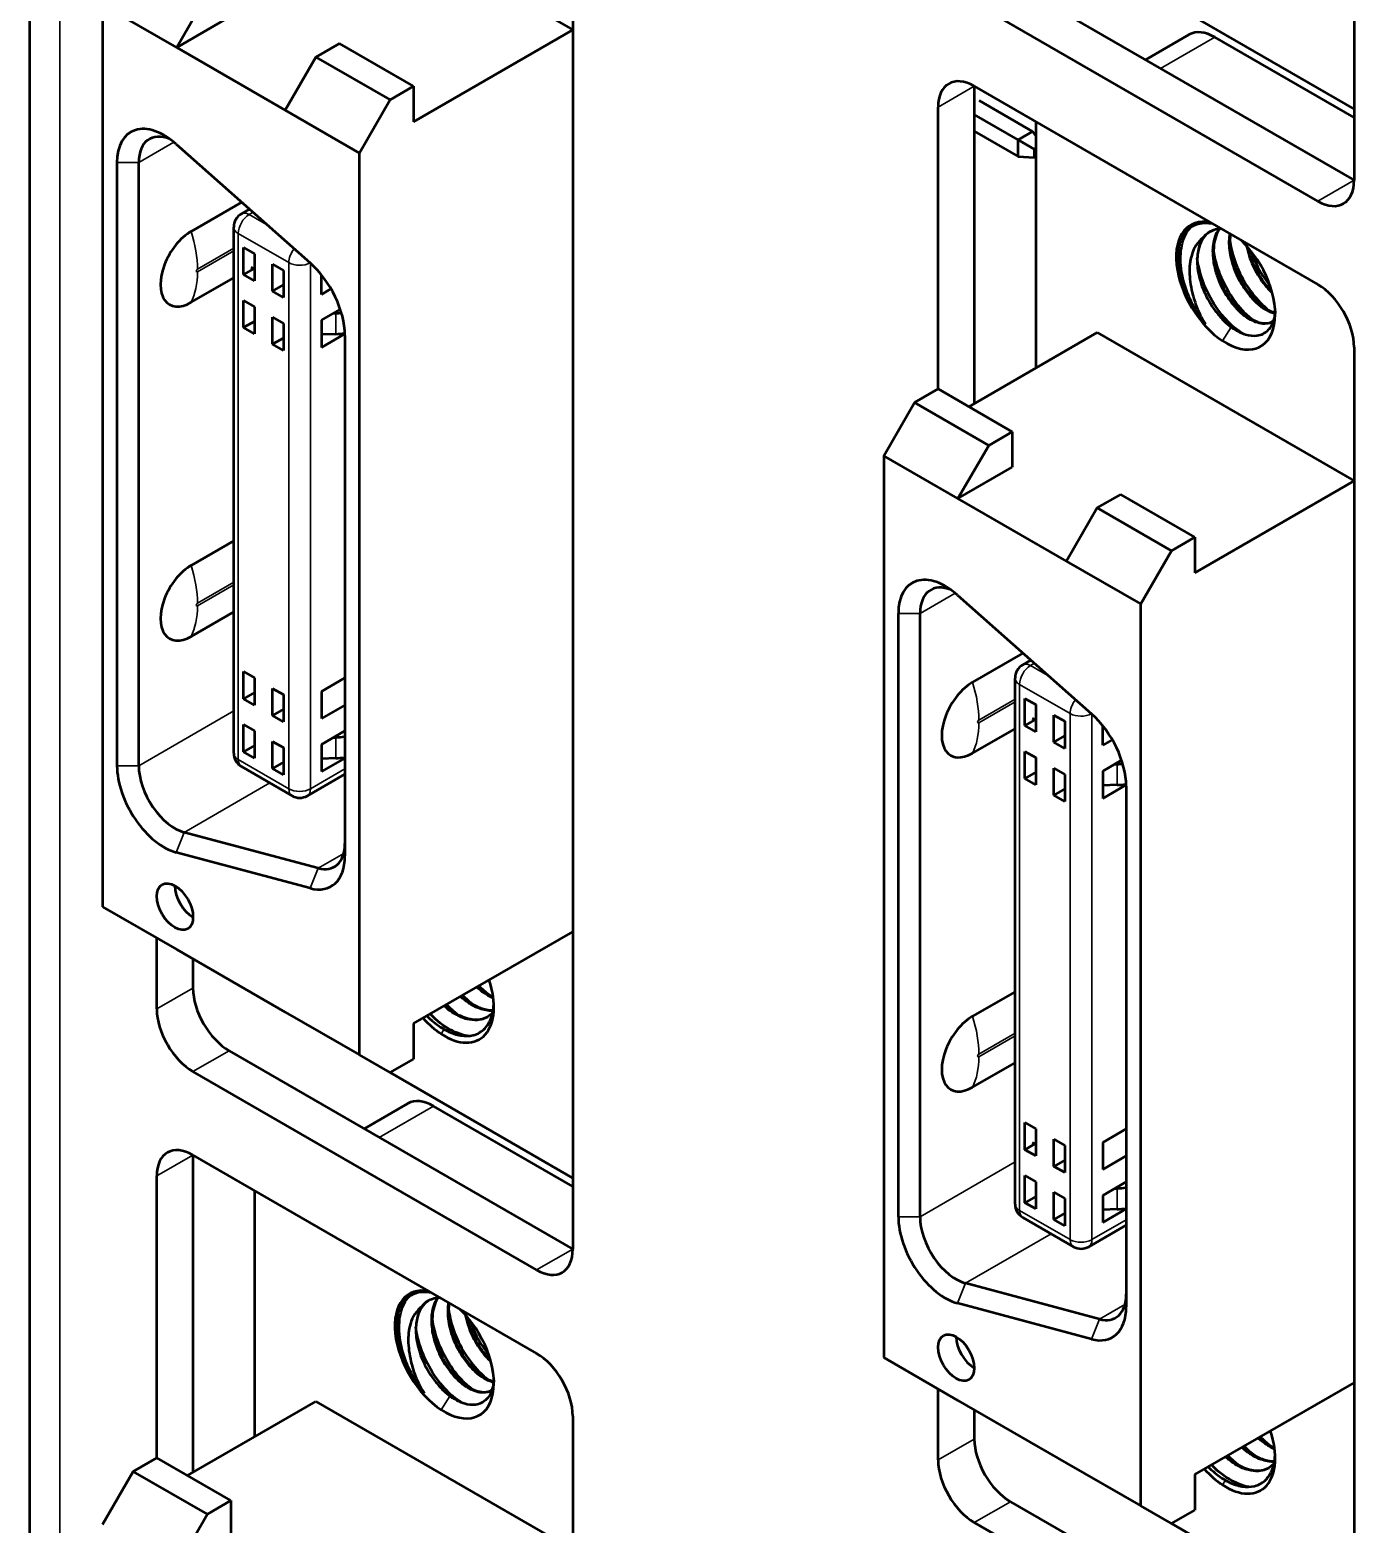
# Model space of a CAD drawing. Header units: millimetres. Extents: x 1391 to 4749, y -272 to 879.
# Drawn here: x 2422.84 to 2448.72, y 618.52 to 647.74 of the extents above; entities that cross this region are included whole.
import ezdxf

# ---------------------------------------------------------------- set-up
doc = ezdxf.new("R2010")
doc.units = ezdxf.units.MM
doc.header["$LTSCALE"] = 3
doc.layers.add('외형선(ISO)', color=7, linetype='Continuous', lineweight=50)
doc.layers.add('좁은 외형선(ISO)', color=7, linetype='Continuous', lineweight=35)

msp = doc.modelspace()

# ---------------------------------------------------------------- linework, layer by layer
at = {"layer": '외형선(ISO)', "color": 0}
for p, q in [((2422.838, 589.758), (2422.838, 738.36)), ((2448.724, 671.253), (2448.724, 644.798)), ((2428.43, 650.636), (2433.451, 647.738)), ((2433.451, 650.35), (2433.451, 623.896)), ((2426.309, 648.432), (2425.708, 647.39)), ((2442.007, 648.676), (2448.724, 644.798)), ((2425.708, 647.39), (2424.258, 648.227)), ((2424.258, 648.227), (2424.258, 630.591)), ((2448.017, 644.39), (2441.3, 648.268)), ((2445.153, 648.248), (2448.724, 646.186)), ((2425.708, 647.39), (2426.769, 648.003)), ((2433.451, 647.738), (2430.339, 645.941)), ((2444.648, 647.151), (2445.502, 647.644)), ((2448.724, 646.023), (2446.002, 647.595)), ((2427.829, 646.166), (2425.708, 647.39)), ((2428.43, 647.207), (2428.89, 647.472)), ((2430.339, 646.635), (2428.89, 647.472)), ((2428.43, 647.207), (2427.829, 646.166)), ((2428.43, 647.207), (2429.88, 646.37)), ((2429.88, 646.37), (2429.279, 645.329)), ((2429.88, 646.37), (2430.339, 646.635)), ((2430.339, 646.635), (2430.339, 645.941)), ((2441.3, 646.635), (2441.3, 640.43)), ((2441.3, 646.635), (2448.017, 642.757)), ((2441.392, 646.358), (2442.438, 645.753)), ((2429.279, 645.329), (2427.829, 646.166)), ((2440.592, 640.716), (2440.592, 646.227)), ((2442.155, 645.59), (2441.3, 646.084)), ((2442.502, 645.941), (2442.502, 641.124)), ((2425.698, 645.502), (2428.315, 643.182)), ((2441.3, 645.757), (2442.155, 645.264)), ((2442.438, 645.753), (2442.155, 645.59)), ((2442.155, 645.264), (2442.155, 645.59)), ((2442.473, 645.406), (2442.155, 645.59)), ((2442.438, 645.753), (2442.502, 645.658)), ((2429.279, 627.693), (2429.279, 645.329)), ((2442.155, 645.264), (2442.473, 645.243)), ((2442.473, 645.406), (2442.502, 645.423)), ((2442.473, 645.406), (2442.473, 645.243)), ((2442.473, 645.243), (2442.502, 645.259)), ((2424.541, 633.347), (2424.541, 645.145)), ((2424.965, 633.347), (2424.965, 645.145)), ((2426.978, 644.368), (2425.991, 643.798)), ((2427.132, 644.231), (2426.972, 644.139)), ((2426.822, 633.592), (2426.822, 643.88)), ((2427.016, 642.953), (2427.016, 643.484)), ((2427.016, 643.484), (2427.228, 643.361)), ((2427.228, 643.361), (2427.228, 642.83)), ((2427.582, 643.157), (2427.794, 643.034)), ((2427.582, 642.626), (2427.582, 643.157)), ((2425.991, 642.41), (2426.822, 642.89)), ((2427.211, 643.065), (2427.016, 642.953)), ((2427.228, 642.83), (2427.016, 642.953)), ((2427.157, 643.096), (2427.228, 643.055)), ((2427.794, 643.034), (2427.794, 642.504)), ((2428.536, 642.565), (2428.536, 642.948)), ((2427.582, 642.626), (2427.794, 642.749)), ((2427.794, 642.504), (2427.582, 642.626)), ((2428.724, 642.674), (2428.536, 642.565)), ((2427.016, 641.916), (2427.016, 642.447)), ((2427.016, 642.447), (2427.228, 642.324)), ((2427.228, 642.324), (2427.228, 641.793)), ((2428.536, 642.059), (2428.906, 642.272)), ((2427.228, 642.038), (2427.016, 641.916)), ((2427.582, 641.589), (2427.582, 642.12)), ((2427.582, 642.12), (2427.794, 641.998)), ((2427.794, 641.998), (2427.794, 641.467)), ((2428.536, 642.059), (2428.536, 641.528)), ((2428.773, 642.195), (2428.818, 642.197)), ((2427.228, 641.793), (2427.016, 641.916)), ((2427.794, 641.712), (2427.582, 641.589)), ((2428.996, 641.793), (2428.536, 641.528)), ((2428.818, 641.789), (2428.536, 641.778)), ((2428.996, 641.764), (2428.996, 631.584)), ((2441.194, 640.369), (2443.704, 641.818)), ((2443.704, 641.818), (2448.724, 638.919)), ((2427.794, 641.467), (2427.582, 641.589)), ((2448.724, 641.532), (2448.724, 615.078)), ((2440.592, 640.716), (2440.133, 640.45)), ((2442.042, 639.879), (2440.592, 640.716)), ((2439.532, 639.409), (2440.133, 640.45)), ((2441.582, 639.613), (2440.133, 640.45)), ((2441.582, 639.613), (2442.042, 639.879)), ((2442.042, 639.879), (2442.042, 639.185)), ((2440.981, 638.572), (2439.532, 639.409)), ((2439.532, 639.409), (2439.532, 621.773)), ((2441.582, 639.613), (2440.981, 638.572)), ((2440.981, 638.572), (2442.042, 639.185)), ((2448.724, 638.919), (2445.613, 637.123)), ((2443.103, 637.348), (2440.981, 638.572)), ((2443.704, 638.389), (2444.163, 638.654)), ((2445.613, 637.817), (2444.163, 638.654)), ((2443.704, 638.389), (2443.103, 637.348)), ((2443.704, 638.389), (2445.153, 637.552)), ((2426.822, 637.746), (2425.991, 637.266)), ((2445.153, 637.552), (2445.613, 637.817)), ((2445.613, 637.817), (2445.613, 637.123)), ((2444.552, 636.511), (2443.103, 637.348)), ((2445.153, 637.552), (2444.552, 636.511)), ((2440.972, 636.684), (2443.588, 634.364)), ((2444.552, 618.874), (2444.552, 636.511)), ((2425.991, 635.878), (2426.822, 636.358)), ((2439.815, 624.529), (2439.815, 636.327)), ((2440.239, 624.529), (2440.239, 636.327)), ((2442.251, 635.55), (2441.264, 634.98)), ((2442.405, 635.413), (2442.246, 635.321)), ((2427.016, 634.657), (2427.016, 635.188)), ((2427.016, 635.188), (2427.228, 635.065)), ((2427.228, 635.065), (2427.228, 634.535)), ((2428.536, 634.8), (2428.996, 635.065)), ((2442.096, 624.774), (2442.096, 635.061)), ((2427.228, 634.78), (2427.016, 634.657)), ((2427.582, 634.331), (2427.582, 634.861)), ((2427.582, 634.861), (2427.794, 634.739)), ((2427.794, 634.739), (2427.794, 634.208)), ((2428.536, 634.8), (2428.536, 634.269)), ((2427.228, 634.535), (2427.016, 634.657)), ((2427.794, 634.453), (2427.582, 634.331)), ((2428.996, 634.535), (2428.536, 634.269)), ((2442.29, 634.135), (2442.29, 634.665)), ((2442.29, 634.665), (2442.502, 634.543)), ((2442.502, 634.543), (2442.502, 634.012)), ((2427.016, 633.62), (2427.016, 634.151)), ((2427.016, 634.151), (2427.228, 634.029)), ((2427.794, 634.208), (2427.582, 634.331)), ((2442.484, 634.247), (2442.29, 634.135)), ((2442.502, 634.012), (2442.29, 634.135)), ((2442.431, 634.278), (2442.502, 634.237)), ((2442.855, 634.339), (2443.067, 634.216)), ((2442.855, 633.808), (2442.855, 634.339)), ((2443.067, 634.216), (2443.067, 633.686)), ((2443.81, 633.747), (2443.81, 634.13)), ((2427.228, 634.029), (2427.228, 633.498)), ((2427.582, 633.294), (2427.582, 633.824)), ((2427.582, 633.824), (2427.794, 633.702)), ((2428.536, 633.763), (2428.996, 634.029)), ((2428.773, 633.9), (2428.818, 633.902)), ((2441.264, 633.592), (2442.096, 634.072)), ((2442.855, 633.808), (2443.067, 633.931)), ((2443.067, 633.686), (2442.855, 633.808)), ((2443.998, 633.855), (2443.81, 633.747)), ((2427.228, 633.743), (2427.016, 633.62)), ((2427.228, 633.498), (2427.016, 633.62)), ((2427.794, 633.702), (2427.794, 633.171)), ((2428.536, 633.763), (2428.536, 633.232)), ((2428.996, 633.498), (2428.536, 633.232)), ((2442.29, 633.098), (2442.29, 633.628)), ((2442.29, 633.628), (2442.502, 633.506)), ((2442.502, 633.506), (2442.502, 632.975)), ((2427.962, 632.76), (2426.972, 633.332)), ((2427.794, 633.416), (2427.582, 633.294)), ((2427.794, 633.171), (2427.582, 633.294)), ((2428.818, 633.493), (2428.536, 633.482)), ((2442.502, 633.22), (2442.29, 633.098)), ((2442.855, 632.771), (2442.855, 633.302)), ((2442.855, 633.302), (2443.067, 633.179)), ((2443.81, 633.241), (2444.18, 633.454)), ((2443.81, 633.241), (2443.81, 632.71)), ((2444.047, 633.377), (2444.092, 633.379)), ((2428.996, 633.184), (2428.262, 632.76)), ((2442.502, 632.975), (2442.29, 633.098)), ((2443.067, 633.179), (2443.067, 632.649)), ((2444.269, 632.975), (2443.81, 632.71)), ((2444.092, 632.971), (2443.81, 632.959)), ((2444.269, 632.946), (2444.269, 622.766)), ((2443.067, 632.894), (2442.855, 632.771)), ((2443.067, 632.649), (2442.855, 632.771)), ((2428.472, 631.343), (2425.856, 632.044)), ((2428.315, 630.952), (2425.698, 631.653)), ((2424.258, 630.591), (2425.708, 629.754)), ((2430.339, 628.305), (2433.451, 630.101)), ((2425.319, 628.591), (2425.319, 629.979)), ((2425.708, 629.754), (2427.829, 628.529)), ((2426.026, 629.57), (2426.026, 628.999)), ((2442.096, 628.928), (2441.264, 628.448)), ((2427.829, 628.529), (2429.279, 627.693)), ((2430.339, 628.305), (2430.339, 627.611)), ((2426.733, 627.774), (2433.451, 623.896)), ((2429.88, 627.346), (2429.279, 627.693)), ((2432.744, 623.488), (2426.026, 627.366)), ((2429.88, 627.346), (2430.339, 627.611)), ((2441.264, 627.06), (2442.096, 627.54)), ((2429.88, 627.346), (2433.451, 625.284)), ((2429.375, 626.249), (2430.228, 626.742)), ((2433.451, 625.121), (2430.728, 626.692)), ((2442.29, 625.839), (2442.29, 626.37)), ((2442.29, 626.37), (2442.502, 626.247)), ((2442.502, 626.247), (2442.502, 625.717)), ((2443.81, 625.982), (2444.269, 626.247)), ((2442.484, 625.951), (2442.29, 625.839)), ((2442.431, 625.982), (2442.502, 625.941)), ((2442.855, 625.512), (2442.855, 626.043)), ((2442.855, 626.043), (2443.067, 625.921)), ((2443.067, 625.921), (2443.067, 625.39)), ((2443.81, 625.982), (2443.81, 625.451)), ((2426.026, 625.733), (2426.026, 619.528)), ((2426.026, 625.733), (2432.744, 621.855)), ((2442.502, 625.717), (2442.29, 625.839)), ((2443.067, 625.635), (2442.855, 625.512)), ((2444.269, 625.717), (2443.81, 625.451)), ((2425.319, 619.813), (2425.319, 625.325)), ((2442.29, 624.802), (2442.29, 625.333)), ((2442.29, 625.333), (2442.502, 625.21)), ((2443.067, 625.39), (2442.855, 625.512)), ((2427.228, 625.039), (2427.228, 620.222)), ((2442.502, 625.21), (2442.502, 624.68)), ((2443.81, 624.945), (2444.269, 625.21)), ((2444.047, 625.082), (2444.092, 625.083)), ((2442.502, 624.925), (2442.29, 624.802)), ((2442.502, 624.68), (2442.29, 624.802)), ((2442.855, 624.476), (2442.855, 625.006)), ((2442.855, 625.006), (2443.067, 624.884)), ((2443.067, 624.884), (2443.067, 624.353)), ((2443.81, 624.945), (2443.81, 624.414)), ((2443.236, 623.942), (2442.246, 624.514)), ((2443.067, 624.598), (2442.855, 624.476)), ((2443.067, 624.353), (2442.855, 624.476)), ((2444.269, 624.68), (2443.81, 624.414)), ((2444.092, 624.675), (2443.81, 624.664)), ((2444.269, 624.366), (2443.536, 623.942)), ((2443.745, 622.525), (2441.129, 623.226)), ((2443.588, 622.134), (2440.972, 622.835)), ((2439.532, 621.773), (2440.981, 620.936)), ((2445.613, 619.487), (2448.724, 621.283)), ((2440.592, 619.772), (2440.592, 621.161)), ((2440.981, 620.936), (2443.103, 619.711)), ((2425.92, 619.466), (2428.43, 620.916)), ((2428.43, 620.916), (2433.451, 618.017)), ((2441.3, 620.752), (2441.3, 620.181)), ((2433.451, 620.63), (2433.451, 594.175)), ((2425.319, 619.813), (2424.859, 619.548)), ((2426.769, 618.976), (2425.319, 619.813)), ((2424.258, 618.507), (2424.859, 619.548)), ((2426.309, 618.711), (2424.859, 619.548)), ((2443.103, 619.711), (2444.552, 618.874)), ((2445.613, 619.487), (2445.613, 618.793)), ((2426.309, 618.711), (2426.769, 618.976)), ((2426.769, 618.976), (2426.769, 618.282)), ((2442.007, 618.956), (2448.724, 615.078)), ((2426.309, 618.711), (2425.708, 617.67)), ((2445.153, 618.527), (2444.552, 618.874)), ((2445.153, 618.527), (2445.613, 618.793)), ((2448.017, 614.669), (2441.3, 618.548)), ((2445.153, 618.527), (2448.724, 616.466))]:
    msp.add_line(p, q, dxfattribs=at)
for centre, start, end in [((2427.122, 643.88), 120, 180), ((2442.396, 635.061), 120, 180), ((2427.122, 633.592), 180, 240), ((2428.112, 633.02), 240, 300), ((2442.396, 624.774), 180, 240), ((2443.386, 624.202), 240, 300)]:
    msp.add_arc(centre, 0.3, start, end, dxfattribs=at)
for centre, major_axis, start_param, end_param in [((2446.002, 646.778), (-0.5, 0.866), 5.497787, 6.283185), ((2441.3, 645.819), (-0.5, 0.866), 5.497787, 7.068583), ((2425.46, 644.614), (-0.65, 1.126), 5.235988, 7.068583), ((2425.673, 644.737), (-0.5, 0.866), 5.638383, 7.068583), ((2448.017, 645.206), (0.5, -0.866), 5.497787, 7.068583), ((2446.214, 642.736), (-0.684, 1.186), 5.816632, 8.576548), ((2425.991, 643.104), (-0.425, -0.736), 3.92699, 7.068583), ((2446.426, 642.859), (-0.534, 0.926), 0.258212, 0.610976), ((2446.214, 642.736), (0.684, -1.186), 5.434955, 8.320535), ((2428.077, 642.294), (0.65, -1.126), 0.785398, 2.094395), ((2448.017, 641.94), (-0.5, 0.866), 3.926991, 5.497787), ((2428.748, 642.773), (1, 0), 4.782099, 4.89238), ((2428.748, 642.365), (-1, 0), 1.640506, 1.820161), ((2425.991, 636.572), (-0.425, -0.736), 3.92699, 7.068583), ((2440.734, 635.796), (-0.65, 1.126), 5.235988, 7.068583), ((2440.946, 635.919), (-0.5, 0.866), 5.638383, 7.068583), ((2441.264, 634.286), (-0.425, -0.736), 3.92699, 7.068583), ((2443.35, 633.476), (0.65, -1.126), 0.785398, 2.094395), ((2428.748, 634.478), (1, 0), 4.782099, 4.962475), ((2428.748, 634.069), (-1, 0), 1.640506, 1.820882), ((2425.46, 632.816), (-0.65, 1.126), 0.785398, 2.617994), ((2425.673, 632.939), (-0.5, 0.866), 0.785398, 2.617994), ((2444.022, 633.955), (1, 0), 4.782099, 4.89238), ((2444.022, 633.547), (-1, 0), 1.640506, 1.820161), ((2428.289, 632.237), (0.5, -0.866), 5.759587, 7.068583), ((2428.077, 632.115), (0.65, -1.126), 5.759587, 7.068583), ((2426.026, 630.795), (0.25, -0.433), 3.926991, 5.497787), ((2430.94, 629.183), (0.684, -1.186), 5.434955, 7.511598), ((2426.733, 628.591), (-0.5, 0.866), 0.785398, 2.356194), ((2426.026, 628.182), (0.5, -0.866), 3.926991, 5.497787), ((2430.94, 629.183), (0.684, -1.186), 5.054773, 5.434955), ((2441.264, 627.754), (-0.425, -0.736), 3.92699, 7.068583), ((2430.728, 625.876), (-0.5, 0.866), 5.497787, 6.283185), ((2426.026, 624.916), (-0.5, 0.866), 5.497787, 7.068583), ((2444.022, 625.659), (1, 0), 4.782099, 4.962475), ((2440.734, 623.998), (-0.65, 1.126), 0.785398, 2.617994), ((2440.946, 624.12), (-0.5, 0.866), 0.785398, 2.617994), ((2444.022, 625.251), (-1, 0), 1.640506, 1.820882), ((2432.744, 624.304), (0.5, -0.866), 5.497787, 7.068583), ((2430.94, 621.834), (-0.684, 1.186), 5.816632, 8.576548), ((2443.562, 623.419), (0.5, -0.866), 5.759587, 7.068583), ((2431.153, 621.957), (-0.534, 0.926), 0.258212, 0.610976), ((2430.94, 621.834), (0.684, -1.186), 5.434955, 8.320535), ((2443.35, 623.297), (0.65, -1.126), 5.759587, 7.068583), ((2441.3, 621.977), (0.25, -0.433), 3.926991, 5.497787), ((2432.744, 621.038), (-0.5, 0.866), 3.926991, 5.497787), ((2442.007, 619.772), (-0.5, 0.866), 0.785398, 2.356194), ((2446.214, 620.364), (0.684, -1.186), 5.434955, 7.511598), ((2441.3, 619.364), (0.5, -0.866), 3.926991, 5.497787), ((2446.214, 620.364), (0.684, -1.186), 5.054773, 5.434955)]:
    msp.add_ellipse(centre, major_axis=major_axis, ratio=0.57735, start_param=start_param, end_param=end_param, dxfattribs=at)
for centre in [(2425.673, 630.591), (2440.946, 621.773)]:
    msp.add_ellipse(centre, major_axis=(-0.25, 0.433), ratio=0.57735, dxfattribs=at)
for points, knots in [([(2445.963, 643.943), (2445.862, 643.963), (2445.765, 643.962), (2445.592, 643.917), (2445.517, 643.873), (2445.391, 643.747), (2445.341, 643.663), (2445.307, 643.563)], [0.0424895, 0.0424895, 0.0424895, 0.0424895, 0.0859375, 0.0859375, 0.1288493, 0.1288493, 0.173431, 0.173431, 0.173431, 0.173431]), ([(2445.82, 641.982), (2445.756, 642.063), (2445.696, 642.149), (2445.585, 642.333), (2445.535, 642.43), (2445.427, 642.681), (2445.378, 642.84), (2445.326, 643.174), (2445.324, 643.332), (2445.366, 643.589), (2445.403, 643.708), (2445.492, 643.831), (2445.509, 643.852), (2445.528, 643.871)], [-1.6821637, -1.6821637, -1.6821637, -1.6821637, -1.6500608, -1.6500608, -1.6174121, -1.6174121, -1.5677708, -1.5677708, -1.5194924, -1.5194924, -1.4793312, -1.4793312, -1.4704639, -1.4704639, -1.4704639, -1.4704639]), ([(2445.914, 643.797), (2445.894, 643.785), (2445.876, 643.772), (2445.816, 643.721), (2445.78, 643.676), (2445.72, 643.57), (2445.697, 643.508), (2445.682, 643.44)], [0.24906325, 0.24906325, 0.24906325, 0.24906325, 0.25991163, 0.25991163, 0.28587702, 0.28587702, 0.31279909, 0.31279909, 0.31279909, 0.31279909]), ([(2445.773, 643.675), (2445.789, 643.697), (2445.807, 643.716), (2445.871, 643.776), (2445.924, 643.808), (2446.026, 643.842), (2446.073, 643.85), (2446.121, 643.852)], [0.00007767, 0.00007767, 0.00007767, 0.00007767, 0.01229046, 0.01229046, 0.04157717, 0.04157717, 0.06288299, 0.06288299, 0.06288299, 0.06288299]), ([(2446.084, 643.849), (2446.06, 643.817), (2446.04, 643.781), (2446, 643.689), (2445.983, 643.631), (2445.965, 643.522), (2445.96, 643.473), (2445.959, 643.423)], [-0.0594889, -0.0594889, -0.0594889, -0.0594889, -0.04157981, -0.04157981, -0.01772607, -0.01772607, -0.00004608, -0.00004608, -0.00004608, -0.00004608]), ([(2446.062, 643.796), (2446.036, 643.746), (2446.015, 643.689), (2445.987, 643.564), (2445.979, 643.497), (2445.978, 643.426)], [0.00003695, 0.00003695, 0.00003695, 0.00003695, 0.02469706, 0.02469706, 0.04934461, 0.04934461, 0.04934461, 0.04934461]), ([(2445.307, 643.563), (2445.282, 643.465), (2445.273, 643.353), (2445.285, 643.09), (2445.312, 642.935), (2445.402, 642.652), (2445.459, 642.524), (2445.616, 642.246), (2445.715, 642.107), (2445.82, 641.982)], [0.0000575, 0.0000575, 0.0000575, 0.0000575, 0.0431425, 0.0431425, 0.0941527, 0.0941527, 0.1362417, 0.1362417, 0.1837266, 0.1837266, 0.1837266, 0.1837266]), ([(2445.773, 643.675), (2445.722, 643.635), (2445.676, 643.583), (2445.601, 643.468), (2445.571, 643.404), (2445.515, 643.221), (2445.502, 643.096), (2445.514, 642.83), (2445.537, 642.688), (2445.597, 642.457), (2445.628, 642.365), (2445.708, 642.171), (2445.76, 642.073), (2445.82, 641.982)], [-0.2052971, -0.2052971, -0.2052971, -0.2052971, -0.1771195, -0.1771195, -0.1499367, -0.1499367, -0.106524, -0.106524, -0.0636076, -0.0636076, -0.0343101, -0.0343101, -0.0006124, -0.0006124, -0.0006124, -0.0006124]), ([(2445.682, 643.44), (2445.661, 643.357), (2445.654, 643.263), (2445.664, 643.053), (2445.684, 642.937), (2445.738, 642.757), (2445.761, 642.693), (2445.847, 642.494), (2445.922, 642.364), (2446.057, 642.179), (2446.11, 642.117), (2446.216, 642.009), (2446.268, 641.964), (2446.321, 641.924)], [0.0000318, 0.0000318, 0.0000318, 0.0000318, 0.034577, 0.034577, 0.0721473, 0.0721473, 0.092808, 0.092808, 0.1374402, 0.1374402, 0.1631401, 0.1631401, 0.1867951, 0.1867951, 0.1867951, 0.1867951]), ([(2446.743, 642.068), (2446.674, 642.121), (2446.607, 642.182), (2446.423, 642.379), (2446.329, 642.517), (2446.166, 642.802), (2446.093, 642.97), (2446.011, 643.243), (2445.99, 643.341), (2445.978, 643.435)], [-0.2251063, -0.2251063, -0.2251063, -0.2251063, -0.203329, -0.203329, -0.1631678, -0.1631678, -0.1148894, -0.1148894, -0.0847462, -0.0847462, -0.0847462, -0.0847462]), ([(2446.278, 643.599), (2446.278, 643.547), (2446.281, 643.493), (2446.294, 643.379), (2446.305, 643.318), (2446.336, 643.19), (2446.357, 643.123), (2446.408, 642.989), (2446.437, 642.923), (2446.511, 642.782), (2446.557, 642.709), (2446.633, 642.604), (2446.66, 642.569), (2446.716, 642.502), (2446.745, 642.471), (2446.833, 642.383), (2446.894, 642.332), (2446.955, 642.292)], [-0.1629169, -0.1629169, -0.1629169, -0.1629169, -0.1447015, -0.1447015, -0.1252842, -0.1252842, -0.1037311, -0.1037311, -0.0821079, -0.0821079, -0.0560095, -0.0560095, -0.0419, -0.0419, -0.0281382, -0.0281382, -0.0000667, -0.0000667, -0.0000667, -0.0000667]), ([(2446.296, 643.621), (2446.309, 643.519), (2446.336, 643.382), (2446.449, 643.059), (2446.526, 642.9), (2446.712, 642.602), (2446.818, 642.472), (2446.964, 642.332), (2447.006, 642.294), (2447.055, 642.255)], [1.2197354, 1.2197354, 1.2197354, 1.2197354, 1.2499062, 1.2499062, 1.2799513, 1.2799513, 1.3113777, 1.3113777, 1.3205893, 1.3205893, 1.3205893, 1.3205893]), ([(2446.296, 643.603), (2446.296, 643.546), (2446.3, 643.487), (2446.316, 643.367), (2446.328, 643.306), (2446.378, 643.116), (2446.428, 642.987), (2446.555, 642.746), (2446.629, 642.635), (2446.753, 642.491), (2446.796, 642.447), (2446.884, 642.368), (2446.929, 642.332), (2446.974, 642.303)], [0.0000034, 0.0000034, 0.0000034, 0.0000034, 0.0197912, 0.0197912, 0.0392879, 0.0392879, 0.0806973, 0.0806973, 0.1211805, 0.1211805, 0.1415867, 0.1415867, 0.1621826, 0.1621826, 0.1621826, 0.1621826]), ([(2446.622, 643.514), (2446.629, 643.483), (2446.636, 643.451), (2446.678, 643.289), (2446.728, 643.16), (2446.855, 642.919), (2446.93, 642.809), (2447.048, 642.671), (2447.085, 642.632), (2447.123, 642.596)], [-0.1331404, -0.1331404, -0.1331404, -0.1331404, -0.1228921, -0.1228921, -0.0814886, -0.0814886, -0.0410066, -0.0410066, -0.0232166, -0.0232166, -0.0232166, -0.0232166]), ([(2447.112, 642.634), (2447.1, 642.646), (2447.088, 642.659), (2447.02, 642.731), (2446.967, 642.797), (2446.88, 642.925), (2446.845, 642.984), (2446.748, 643.168), (2446.696, 643.298), (2446.657, 643.448), (2446.653, 643.466), (2446.649, 643.484)], [-0.1358346, -0.1358346, -0.1358346, -0.1358346, -0.1301451, -0.1301451, -0.1032456, -0.1032456, -0.0826237, -0.0826237, -0.0406587, -0.0406587, -0.034808, -0.034808, -0.034808, -0.034808]), ([(2446.569, 641.787), (2446.536, 641.806), (2446.503, 641.827), (2446.346, 641.937), (2446.237, 642.045), (2446.029, 642.302), (2445.931, 642.458), (2445.782, 642.769), (2445.727, 642.923), (2445.677, 643.141), (2445.665, 643.206), (2445.658, 643.271)], [-1.012587, -1.012587, -1.012587, -1.012587, -0.999231, -0.999231, -0.9482431, -0.9482431, -0.8918482, -0.8918482, -0.8413301, -0.8413301, -0.8192223, -0.8192223, -0.8192223, -0.8192223]), ([(2445.959, 643.423), (2445.958, 643.359), (2445.963, 643.293), (2445.98, 643.177), (2445.989, 643.128), (2446.019, 643.003), (2446.043, 642.927), (2446.097, 642.789), (2446.125, 642.728), (2446.199, 642.588), (2446.247, 642.511), (2446.338, 642.388), (2446.379, 642.34), (2446.46, 642.253), (2446.5, 642.215), (2446.573, 642.154), (2446.605, 642.13), (2446.637, 642.108)], [-0.1637368, -0.1637368, -0.1637368, -0.1637368, -0.1415377, -0.1415377, -0.1256857, -0.1256857, -0.1014852, -0.1014852, -0.081264, -0.081264, -0.0539013, -0.0539013, -0.0337589, -0.0337589, -0.0148685, -0.0148685, -0.0001066, -0.0001066, -0.0001066, -0.0001066]), ([(2445.978, 643.426), (2445.976, 643.304), (2445.995, 643.173), (2446.065, 642.92), (2446.113, 642.8), (2446.216, 642.6), (2446.267, 642.518), (2446.373, 642.378), (2446.425, 642.317), (2446.537, 642.207), (2446.597, 642.159), (2446.656, 642.119)], [0.0000088, 0.0000088, 0.0000088, 0.0000088, 0.0424423, 0.0424423, 0.0810001, 0.0810001, 0.1102252, 0.1102252, 0.1358164, 0.1358164, 0.1630625, 0.1630625, 0.1630625, 0.1630625]), ([(2446.707, 643.413), (2446.717, 643.386), (2446.727, 643.359), (2446.8, 643.171), (2446.882, 643.015), (2447.011, 642.823), (2447.046, 642.775), (2447.082, 642.731)], [0.47894221, 0.47894221, 0.47894221, 0.47894221, 0.48540822, 0.48540822, 0.52180985, 0.52180985, 0.535245, 0.535245, 0.535245, 0.535245]), ([(2447.176, 642.19), (2447.152, 642.196), (2447.127, 642.204), (2447.053, 642.233), (2447.004, 642.259), (2446.955, 642.292)], [0.14005191, 0.14005191, 0.14005191, 0.14005191, 0.1517998, 0.1517998, 0.17413205, 0.17413205, 0.17413205, 0.17413205]), ([(2447.18, 642.243), (2447.178, 642.2), (2447.173, 642.16), (2447.143, 642.014), (2447.101, 641.926), (2446.982, 641.802), (2446.908, 641.764), (2446.754, 641.743), (2446.679, 641.752), (2446.525, 641.8), (2446.448, 641.838), (2446.37, 641.89)], [-0.1784126, -0.1784126, -0.1784126, -0.1784126, -0.1617106, -0.1617106, -0.1148049, -0.1148049, -0.0703622, -0.0703622, -0.0342019, -0.0342019, -0.00006, -0.00006, -0.00006, -0.00006]), ([(2447.143, 642.039), (2447.112, 642.019), (2447.077, 642.005), (2446.998, 641.99), (2446.953, 641.989), (2446.859, 642.003), (2446.811, 642.018), (2446.721, 642.057), (2446.679, 642.08), (2446.637, 642.108)], [0.08750999, 0.08750999, 0.08750999, 0.08750999, 0.10880972, 0.10880972, 0.13227574, 0.13227574, 0.15496914, 0.15496914, 0.17404743, 0.17404743, 0.17404743, 0.17404743]), ([(2446.656, 642.119), (2446.717, 642.079), (2446.777, 642.049), (2446.882, 642.013), (2446.928, 642.004), (2447.035, 642), (2447.092, 642.012), (2447.142, 642.038)], [0.00003114, 0.00003114, 0.00003114, 0.00003114, 0.02758778, 0.02758778, 0.04991293, 0.04991293, 0.08223375, 0.08223375, 0.08223375, 0.08223375]), ([(2446.321, 641.924), (2446.33, 641.918), (2446.338, 641.912), (2446.354, 641.901), (2446.362, 641.895), (2446.37, 641.89)], [0.000040169, 0.000040169, 0.000040169, 0.000040169, 0.0036464, 0.0036464, 0.007257218, 0.007257218, 0.007257218, 0.007257218]), ([(2431.473, 628.674), (2431.453, 628.685), (2431.433, 628.697), (2431.359, 628.746), (2431.305, 628.787), (2431.253, 628.832)], [-0.3301477, -0.3301477, -0.3301477, -0.3301477, -0.32215952, -0.32215952, -0.30033132, -0.30033132, -0.30033132, -0.30033132]), ([(2431.842, 628.83), (2431.833, 628.834), (2431.825, 628.839), (2431.808, 628.848), (2431.8, 628.853), (2431.791, 628.857)], [-0.006741467, -0.006741467, -0.006741467, -0.006741467, -0.003375348, -0.003375348, -0.000009545, -0.000009545, -0.000009545, -0.000009545]), ([(2431.809, 628.868), (2431.818, 628.863), (2431.826, 628.858), (2431.843, 628.849), (2431.851, 628.845), (2431.86, 628.841)], [-0.006750653, -0.006750653, -0.006750653, -0.006750653, -0.003385586, -0.003385586, -0.000018728, -0.000018728, -0.000018728, -0.000018728]), ([(2431.155, 628.49), (2431.111, 628.515), (2431.067, 628.544), (2430.994, 628.599), (2430.964, 628.623), (2430.935, 628.649)], [-0.10530008, -0.10530008, -0.10530008, -0.10530008, -0.08767012, -0.08767012, -0.07547331, -0.07547331, -0.07547331, -0.07547331]), ([(2430.953, 628.659), (2430.973, 628.642), (2430.994, 628.625), (2431.066, 628.568), (2431.12, 628.531), (2431.173, 628.501)], [-0.02990394, -0.02990394, -0.02990394, -0.02990394, -0.02151528, -0.02151528, -0.00008412, -0.00008412, -0.00008412, -0.00008412]), ([(2431.188, 628.492), (2431.131, 628.537), (2431.077, 628.584), (2431.013, 628.646), (2430.998, 628.661), (2430.983, 628.676)], [-1.06727237, -1.06727237, -1.06727237, -1.06727237, -1.04781033, -1.04781033, -1.04179535, -1.04179535, -1.04179535, -1.04179535]), ([(2430.996, 628.161), (2431.086, 628.115), (2431.175, 628.086), (2431.346, 628.058), (2431.427, 628.061), (2431.592, 628.101), (2431.672, 628.147), (2431.77, 628.253), (2431.799, 628.295), (2431.872, 628.44), (2431.9, 628.556), (2431.907, 628.686)], [-0.345831, -0.345831, -0.345831, -0.345831, -0.3136657, -0.3136657, -0.2815075, -0.2815075, -0.2421196, -0.2421196, -0.2212706, -0.2212706, -0.1798194, -0.1798194, -0.1798194, -0.1798194]), ([(2431.524, 628.646), (2431.515, 628.651), (2431.507, 628.655), (2431.49, 628.664), (2431.481, 628.669), (2431.473, 628.674)], [-0.006734796, -0.006734796, -0.006734796, -0.006734796, -0.003368622, -0.003368622, -0.000002809, -0.000002809, -0.000002809, -0.000002809]), ([(2431.491, 628.684), (2431.499, 628.679), (2431.508, 628.675), (2431.525, 628.666), (2431.533, 628.661), (2431.542, 628.657)], [-0.006748261, -0.006748261, -0.006748261, -0.006748261, -0.003382441, -0.003382441, -0.000016337, -0.000016337, -0.000016337, -0.000016337]), ([(2431.893, 628.557), (2431.859, 628.555), (2431.825, 628.556), (2431.704, 628.571), (2431.614, 628.6), (2431.524, 628.646)], [-0.05100081, -0.05100081, -0.05100081, -0.05100081, -0.03617239, -0.03617239, -0.00001806, -0.00001806, -0.00001806, -0.00001806]), ([(2431.542, 628.657), (2431.615, 628.62), (2431.688, 628.594), (2431.805, 628.57), (2431.851, 628.566), (2431.894, 628.567)], [-0.33107723, -0.33107723, -0.33107723, -0.33107723, -0.301906, -0.301906, -0.28263185, -0.28263185, -0.28263185, -0.28263185]), ([(2430.599, 628.455), (2430.619, 628.435), (2430.639, 628.416), (2430.749, 628.316), (2430.842, 628.247), (2430.936, 628.193)], [-0.04749901, -0.04749901, -0.04749901, -0.04749901, -0.0387714, -0.0387714, -0.00003512, -0.00003512, -0.00003512, -0.00003512]), ([(2431.392, 628.064), (2431.327, 628.075), (2431.26, 628.095), (2431.084, 628.166), (2430.951, 628.237), (2430.758, 628.4), (2430.71, 628.445), (2430.664, 628.492)], [-0.3474715, -0.3474715, -0.3474715, -0.3474715, -0.32042269, -0.32042269, -0.27744137, -0.27744137, -0.26301541, -0.26301541, -0.26301541, -0.26301541]), ([(2431.885, 628.518), (2431.868, 628.499), (2431.85, 628.483), (2431.795, 628.439), (2431.756, 628.418), (2431.672, 628.386), (2431.627, 628.377), (2431.518, 628.37), (2431.452, 628.376), (2431.309, 628.413), (2431.232, 628.445), (2431.155, 628.49)], [-0.112492, -0.112492, -0.112492, -0.112492, -0.1008859, -0.1008859, -0.0794519, -0.0794519, -0.0585231, -0.0585231, -0.0309623, -0.0309623, -0.0000463, -0.0000463, -0.0000463, -0.0000463]), ([(2431.173, 628.501), (2431.277, 628.441), (2431.381, 628.403), (2431.542, 628.38), (2431.602, 628.381), (2431.705, 628.401), (2431.749, 628.416), (2431.789, 628.438)], [-0.33783696, -0.33783696, -0.33783696, -0.33783696, -0.29646979, -0.29646979, -0.27019607, -0.27019607, -0.2485115, -0.2485115, -0.2485115, -0.2485115]), ([(2430.936, 628.193), (2430.946, 628.187), (2430.956, 628.181), (2430.976, 628.171), (2430.986, 628.166), (2430.996, 628.161)], [-0.008142407, -0.008142407, -0.008142407, -0.008142407, -0.004078679, -0.004078679, -0.000015167, -0.000015167, -0.000015167, -0.000015167]), ([(2430.69, 623.04), (2430.588, 623.061), (2430.491, 623.06), (2430.319, 623.014), (2430.244, 622.971), (2430.117, 622.845), (2430.067, 622.761), (2430.033, 622.661)], [0.0424895, 0.0424895, 0.0424895, 0.0424895, 0.0859375, 0.0859375, 0.1288493, 0.1288493, 0.173431, 0.173431, 0.173431, 0.173431]), ([(2430.546, 621.08), (2430.483, 621.16), (2430.423, 621.247), (2430.312, 621.43), (2430.261, 621.528), (2430.154, 621.779), (2430.105, 621.938), (2430.052, 622.271), (2430.05, 622.43), (2430.092, 622.687), (2430.13, 622.806), (2430.219, 622.929), (2430.236, 622.95), (2430.254, 622.969)], [-1.6821637, -1.6821637, -1.6821637, -1.6821637, -1.6500608, -1.6500608, -1.6174121, -1.6174121, -1.5677708, -1.5677708, -1.5194924, -1.5194924, -1.4793312, -1.4793312, -1.4704639, -1.4704639, -1.4704639, -1.4704639]), ([(2430.499, 622.773), (2430.448, 622.732), (2430.402, 622.681), (2430.327, 622.566), (2430.297, 622.502), (2430.241, 622.319), (2430.229, 622.194), (2430.241, 621.928), (2430.264, 621.786), (2430.323, 621.555), (2430.354, 621.462), (2430.435, 621.269), (2430.486, 621.17), (2430.546, 621.08)], [-0.2052971, -0.2052971, -0.2052971, -0.2052971, -0.1771195, -0.1771195, -0.1499367, -0.1499367, -0.106524, -0.106524, -0.0636076, -0.0636076, -0.0343101, -0.0343101, -0.0006124, -0.0006124, -0.0006124, -0.0006124]), ([(2430.64, 622.895), (2430.621, 622.883), (2430.602, 622.87), (2430.543, 622.819), (2430.506, 622.774), (2430.446, 622.668), (2430.423, 622.606), (2430.408, 622.538)], [0.24906325, 0.24906325, 0.24906325, 0.24906325, 0.25991163, 0.25991163, 0.28587702, 0.28587702, 0.31279909, 0.31279909, 0.31279909, 0.31279909]), ([(2430.499, 622.773), (2430.516, 622.794), (2430.533, 622.814), (2430.598, 622.874), (2430.651, 622.905), (2430.753, 622.939), (2430.799, 622.948), (2430.848, 622.949)], [0.00007767, 0.00007767, 0.00007767, 0.00007767, 0.01229046, 0.01229046, 0.04157717, 0.04157717, 0.06288299, 0.06288299, 0.06288299, 0.06288299]), ([(2430.81, 622.947), (2430.787, 622.914), (2430.766, 622.878), (2430.726, 622.787), (2430.709, 622.729), (2430.691, 622.62), (2430.687, 622.571), (2430.686, 622.52)], [-0.0594889, -0.0594889, -0.0594889, -0.0594889, -0.04157981, -0.04157981, -0.01772607, -0.01772607, -0.00004608, -0.00004608, -0.00004608, -0.00004608]), ([(2430.788, 622.894), (2430.762, 622.843), (2430.742, 622.787), (2430.713, 622.662), (2430.706, 622.595), (2430.705, 622.524)], [0.00003695, 0.00003695, 0.00003695, 0.00003695, 0.02469706, 0.02469706, 0.04934461, 0.04934461, 0.04934461, 0.04934461]), ([(2431.005, 622.697), (2431.004, 622.645), (2431.007, 622.591), (2431.021, 622.476), (2431.032, 622.416), (2431.062, 622.288), (2431.083, 622.22), (2431.134, 622.087), (2431.164, 622.021), (2431.238, 621.88), (2431.283, 621.807), (2431.359, 621.702), (2431.387, 621.666), (2431.443, 621.6), (2431.471, 621.569), (2431.559, 621.481), (2431.62, 621.43), (2431.682, 621.389)], [-0.1629169, -0.1629169, -0.1629169, -0.1629169, -0.1447015, -0.1447015, -0.1252842, -0.1252842, -0.1037311, -0.1037311, -0.0821079, -0.0821079, -0.0560095, -0.0560095, -0.0419, -0.0419, -0.0281382, -0.0281382, -0.0000667, -0.0000667, -0.0000667, -0.0000667]), ([(2431.023, 622.701), (2431.022, 622.644), (2431.026, 622.584), (2431.043, 622.464), (2431.055, 622.404), (2431.104, 622.213), (2431.155, 622.084), (2431.282, 621.843), (2431.356, 621.733), (2431.479, 621.589), (2431.522, 621.545), (2431.61, 621.465), (2431.656, 621.43), (2431.701, 621.4)], [0.0000034, 0.0000034, 0.0000034, 0.0000034, 0.0197912, 0.0197912, 0.0392879, 0.0392879, 0.0806973, 0.0806973, 0.1211805, 0.1211805, 0.1415867, 0.1415867, 0.1621826, 0.1621826, 0.1621826, 0.1621826]), ([(2431.023, 622.718), (2431.036, 622.616), (2431.062, 622.48), (2431.175, 622.156), (2431.252, 621.997), (2431.439, 621.7), (2431.544, 621.57), (2431.69, 621.43), (2431.732, 621.391), (2431.781, 621.352)], [1.2197354, 1.2197354, 1.2197354, 1.2197354, 1.2499062, 1.2499062, 1.2799513, 1.2799513, 1.3113777, 1.3113777, 1.3205893, 1.3205893, 1.3205893, 1.3205893]), ([(2430.033, 622.661), (2430.008, 622.563), (2430, 622.451), (2430.012, 622.188), (2430.039, 622.033), (2430.129, 621.749), (2430.185, 621.622), (2430.342, 621.344), (2430.441, 621.204), (2430.546, 621.08)], [0.0000575, 0.0000575, 0.0000575, 0.0000575, 0.0431425, 0.0431425, 0.0941527, 0.0941527, 0.1362417, 0.1362417, 0.1837266, 0.1837266, 0.1837266, 0.1837266]), ([(2430.408, 622.538), (2430.388, 622.454), (2430.38, 622.36), (2430.39, 622.151), (2430.411, 622.035), (2430.464, 621.855), (2430.488, 621.791), (2430.573, 621.592), (2430.648, 621.461), (2430.783, 621.277), (2430.836, 621.215), (2430.942, 621.107), (2430.995, 621.061), (2431.048, 621.022)], [0.0000318, 0.0000318, 0.0000318, 0.0000318, 0.034577, 0.034577, 0.0721473, 0.0721473, 0.092808, 0.092808, 0.1374402, 0.1374402, 0.1631401, 0.1631401, 0.1867951, 0.1867951, 0.1867951, 0.1867951]), ([(2430.686, 622.52), (2430.685, 622.457), (2430.689, 622.391), (2430.706, 622.274), (2430.716, 622.225), (2430.746, 622.1), (2430.77, 622.024), (2430.823, 621.887), (2430.851, 621.825), (2430.925, 621.685), (2430.973, 621.609), (2431.064, 621.486), (2431.105, 621.438), (2431.186, 621.351), (2431.227, 621.312), (2431.299, 621.251), (2431.332, 621.227), (2431.364, 621.206)], [-0.1637368, -0.1637368, -0.1637368, -0.1637368, -0.1415377, -0.1415377, -0.1256857, -0.1256857, -0.1014852, -0.1014852, -0.081264, -0.081264, -0.0539013, -0.0539013, -0.0337589, -0.0337589, -0.0148685, -0.0148685, -0.0001066, -0.0001066, -0.0001066, -0.0001066]), ([(2430.705, 622.524), (2430.703, 622.402), (2430.722, 622.271), (2430.792, 622.018), (2430.839, 621.898), (2430.943, 621.698), (2430.994, 621.616), (2431.099, 621.475), (2431.152, 621.415), (2431.264, 621.305), (2431.323, 621.256), (2431.383, 621.217)], [0.0000088, 0.0000088, 0.0000088, 0.0000088, 0.0424423, 0.0424423, 0.0810001, 0.0810001, 0.1102252, 0.1102252, 0.1358164, 0.1358164, 0.1630625, 0.1630625, 0.1630625, 0.1630625]), ([(2431.469, 621.166), (2431.401, 621.219), (2431.333, 621.28), (2431.149, 621.477), (2431.055, 621.615), (2430.892, 621.9), (2430.819, 622.068), (2430.738, 622.341), (2430.717, 622.439), (2430.705, 622.532)], [-0.2251063, -0.2251063, -0.2251063, -0.2251063, -0.203329, -0.203329, -0.1631678, -0.1631678, -0.1148894, -0.1148894, -0.0847462, -0.0847462, -0.0847462, -0.0847462]), ([(2431.349, 622.612), (2431.355, 622.58), (2431.362, 622.548), (2431.405, 622.387), (2431.455, 622.258), (2431.582, 622.017), (2431.656, 621.906), (2431.774, 621.769), (2431.811, 621.73), (2431.849, 621.694)], [-0.1331404, -0.1331404, -0.1331404, -0.1331404, -0.1228921, -0.1228921, -0.0814886, -0.0814886, -0.0410066, -0.0410066, -0.0232166, -0.0232166, -0.0232166, -0.0232166]), ([(2431.839, 621.732), (2431.827, 621.744), (2431.815, 621.756), (2431.747, 621.829), (2431.694, 621.895), (2431.607, 622.023), (2431.571, 622.081), (2431.474, 622.265), (2431.423, 622.396), (2431.384, 622.545), (2431.379, 622.564), (2431.375, 622.582)], [-0.1358346, -0.1358346, -0.1358346, -0.1358346, -0.1301451, -0.1301451, -0.1032456, -0.1032456, -0.0826237, -0.0826237, -0.0406587, -0.0406587, -0.034808, -0.034808, -0.034808, -0.034808]), ([(2431.434, 622.511), (2431.443, 622.484), (2431.453, 622.456), (2431.527, 622.268), (2431.608, 622.113), (2431.738, 621.92), (2431.773, 621.873), (2431.808, 621.829)], [0.47894221, 0.47894221, 0.47894221, 0.47894221, 0.48540822, 0.48540822, 0.52180985, 0.52180985, 0.535245, 0.535245, 0.535245, 0.535245]), ([(2431.295, 620.885), (2431.263, 620.903), (2431.23, 620.924), (2431.073, 621.035), (2430.963, 621.142), (2430.756, 621.4), (2430.658, 621.556), (2430.509, 621.867), (2430.453, 622.021), (2430.403, 622.238), (2430.392, 622.304), (2430.385, 622.368)], [-1.012587, -1.012587, -1.012587, -1.012587, -0.999231, -0.999231, -0.9482431, -0.9482431, -0.8918482, -0.8918482, -0.8413301, -0.8413301, -0.8192223, -0.8192223, -0.8192223, -0.8192223]), ([(2431.907, 621.34), (2431.905, 621.298), (2431.899, 621.257), (2431.87, 621.112), (2431.827, 621.024), (2431.708, 620.9), (2431.634, 620.862), (2431.481, 620.841), (2431.405, 620.849), (2431.252, 620.897), (2431.174, 620.936), (2431.097, 620.987)], [-0.1784126, -0.1784126, -0.1784126, -0.1784126, -0.1617106, -0.1617106, -0.1148049, -0.1148049, -0.0703622, -0.0703622, -0.0342019, -0.0342019, -0.00006, -0.00006, -0.00006, -0.00006]), ([(2431.902, 621.288), (2431.878, 621.294), (2431.853, 621.302), (2431.78, 621.331), (2431.731, 621.357), (2431.682, 621.389)], [0.14005191, 0.14005191, 0.14005191, 0.14005191, 0.1517998, 0.1517998, 0.17413205, 0.17413205, 0.17413205, 0.17413205]), ([(2431.048, 621.022), (2431.056, 621.016), (2431.064, 621.01), (2431.081, 620.998), (2431.089, 620.993), (2431.097, 620.987)], [0.000040169, 0.000040169, 0.000040169, 0.000040169, 0.0036464, 0.0036464, 0.007257218, 0.007257218, 0.007257218, 0.007257218]), ([(2431.869, 621.136), (2431.838, 621.117), (2431.804, 621.103), (2431.724, 621.087), (2431.679, 621.087), (2431.585, 621.101), (2431.537, 621.115), (2431.447, 621.155), (2431.405, 621.178), (2431.364, 621.206)], [0.08750999, 0.08750999, 0.08750999, 0.08750999, 0.10880972, 0.10880972, 0.13227574, 0.13227574, 0.15496914, 0.15496914, 0.17404743, 0.17404743, 0.17404743, 0.17404743]), ([(2431.383, 621.217), (2431.443, 621.177), (2431.503, 621.146), (2431.609, 621.111), (2431.655, 621.102), (2431.761, 621.097), (2431.819, 621.109), (2431.868, 621.136)], [0.00003114, 0.00003114, 0.00003114, 0.00003114, 0.02758778, 0.02758778, 0.04991293, 0.04991293, 0.08223375, 0.08223375, 0.08223375, 0.08223375]), ([(2446.428, 619.672), (2446.384, 619.697), (2446.34, 619.726), (2446.267, 619.781), (2446.238, 619.805), (2446.209, 619.831)], [-0.10530008, -0.10530008, -0.10530008, -0.10530008, -0.08767012, -0.08767012, -0.07547331, -0.07547331, -0.07547331, -0.07547331]), ([(2446.227, 619.841), (2446.247, 619.824), (2446.267, 619.807), (2446.34, 619.749), (2446.393, 619.713), (2446.447, 619.683)], [-0.02990394, -0.02990394, -0.02990394, -0.02990394, -0.02151528, -0.02151528, -0.00008412, -0.00008412, -0.00008412, -0.00008412]), ([(2446.462, 619.674), (2446.404, 619.719), (2446.351, 619.766), (2446.286, 619.828), (2446.271, 619.843), (2446.257, 619.858)], [-1.06727237, -1.06727237, -1.06727237, -1.06727237, -1.04781033, -1.04781033, -1.04179535, -1.04179535, -1.04179535, -1.04179535]), ([(2446.269, 619.342), (2446.359, 619.297), (2446.448, 619.268), (2446.619, 619.24), (2446.701, 619.242), (2446.866, 619.283), (2446.945, 619.329), (2447.043, 619.434), (2447.072, 619.477), (2447.146, 619.621), (2447.174, 619.738), (2447.181, 619.868)], [-0.345831, -0.345831, -0.345831, -0.345831, -0.3136657, -0.3136657, -0.2815075, -0.2815075, -0.2421196, -0.2421196, -0.2212706, -0.2212706, -0.1798194, -0.1798194, -0.1798194, -0.1798194]), ([(2446.747, 619.856), (2446.727, 619.867), (2446.707, 619.879), (2446.632, 619.928), (2446.579, 619.969), (2446.527, 620.014)], [-0.3301477, -0.3301477, -0.3301477, -0.3301477, -0.32215952, -0.32215952, -0.30033132, -0.30033132, -0.30033132, -0.30033132]), ([(2446.797, 619.828), (2446.789, 619.833), (2446.78, 619.837), (2446.763, 619.846), (2446.755, 619.851), (2446.747, 619.856)], [-0.006734796, -0.006734796, -0.006734796, -0.006734796, -0.003368622, -0.003368622, -0.000002809, -0.000002809, -0.000002809, -0.000002809]), ([(2446.765, 619.866), (2446.773, 619.861), (2446.781, 619.856), (2446.798, 619.847), (2446.807, 619.843), (2446.815, 619.839)], [-0.006748261, -0.006748261, -0.006748261, -0.006748261, -0.003382441, -0.003382441, -0.000016337, -0.000016337, -0.000016337, -0.000016337]), ([(2447.166, 619.739), (2447.133, 619.737), (2447.098, 619.738), (2446.977, 619.753), (2446.888, 619.782), (2446.797, 619.828)], [-0.05100081, -0.05100081, -0.05100081, -0.05100081, -0.03617239, -0.03617239, -0.00001806, -0.00001806, -0.00001806, -0.00001806]), ([(2446.815, 619.839), (2446.888, 619.802), (2446.961, 619.776), (2447.079, 619.752), (2447.124, 619.748), (2447.168, 619.749)], [-0.33107723, -0.33107723, -0.33107723, -0.33107723, -0.301906, -0.301906, -0.28263185, -0.28263185, -0.28263185, -0.28263185]), ([(2447.115, 620.012), (2447.107, 620.016), (2447.098, 620.021), (2447.081, 620.03), (2447.073, 620.034), (2447.065, 620.039)], [-0.006741467, -0.006741467, -0.006741467, -0.006741467, -0.003375348, -0.003375348, -0.000009545, -0.000009545, -0.000009545, -0.000009545]), ([(2447.083, 620.05), (2447.091, 620.045), (2447.1, 620.04), (2447.116, 620.031), (2447.125, 620.027), (2447.133, 620.022)], [-0.006750653, -0.006750653, -0.006750653, -0.006750653, -0.003385586, -0.003385586, -0.000018728, -0.000018728, -0.000018728, -0.000018728]), ([(2445.873, 619.637), (2445.892, 619.617), (2445.912, 619.598), (2446.022, 619.498), (2446.116, 619.428), (2446.21, 619.374)], [-0.04749901, -0.04749901, -0.04749901, -0.04749901, -0.0387714, -0.0387714, -0.00003512, -0.00003512, -0.00003512, -0.00003512]), ([(2446.666, 619.245), (2446.601, 619.257), (2446.533, 619.277), (2446.357, 619.347), (2446.224, 619.419), (2446.031, 619.582), (2445.984, 619.627), (2445.938, 619.674)], [-0.3474715, -0.3474715, -0.3474715, -0.3474715, -0.32042269, -0.32042269, -0.27744137, -0.27744137, -0.26301541, -0.26301541, -0.26301541, -0.26301541]), ([(2447.158, 619.7), (2447.141, 619.681), (2447.123, 619.664), (2447.069, 619.621), (2447.03, 619.599), (2446.945, 619.568), (2446.901, 619.559), (2446.791, 619.551), (2446.726, 619.558), (2446.583, 619.595), (2446.505, 619.627), (2446.428, 619.672)], [-0.112492, -0.112492, -0.112492, -0.112492, -0.1008859, -0.1008859, -0.0794519, -0.0794519, -0.0585231, -0.0585231, -0.0309623, -0.0309623, -0.0000463, -0.0000463, -0.0000463, -0.0000463]), ([(2446.447, 619.683), (2446.551, 619.623), (2446.654, 619.585), (2446.815, 619.562), (2446.876, 619.563), (2446.979, 619.583), (2447.022, 619.598), (2447.062, 619.62)], [-0.33783696, -0.33783696, -0.33783696, -0.33783696, -0.29646979, -0.29646979, -0.27019607, -0.27019607, -0.2485115, -0.2485115, -0.2485115, -0.2485115]), ([(2446.21, 619.374), (2446.22, 619.369), (2446.23, 619.363), (2446.25, 619.353), (2446.259, 619.347), (2446.269, 619.342)], [-0.008142407, -0.008142407, -0.008142407, -0.008142407, -0.004078679, -0.004078679, -0.000015167, -0.000015167, -0.000015167, -0.000015167])]:
    msp.add_open_spline(points, degree=3, knots=knots, dxfattribs=at)
for points in [[(2446.062, 643.796), (2446.072, 643.815), (2446.083, 643.833), (2446.095, 643.85)], [(2446.291, 643.753), (2446.283, 643.705), (2446.279, 643.653), (2446.278, 643.599)], [(2446.306, 643.745), (2446.3, 643.699), (2446.296, 643.652), (2446.296, 643.603)], [(2445.309, 643.572), (2445.308, 643.569), (2445.307, 643.566), (2445.307, 643.563)], [(2446.974, 642.303), (2447.043, 642.257), (2447.112, 642.224), (2447.178, 642.205)], [(2431.272, 628.843), (2431.342, 628.78), (2431.416, 628.727), (2431.491, 628.684)], [(2431.508, 628.675), (2431.445, 628.722), (2431.375, 628.783), (2431.3, 628.859)], [(2431.791, 628.857), (2431.716, 628.9), (2431.643, 628.954), (2431.572, 629.016)], [(2431.59, 629.027), (2431.661, 628.964), (2431.734, 628.911), (2431.809, 628.868)], [(2431.826, 628.859), (2431.754, 628.913), (2431.685, 628.975), (2431.618, 629.043)], [(2431.897, 628.804), (2431.878, 628.812), (2431.86, 628.821), (2431.842, 628.83)], [(2431.86, 628.841), (2431.871, 628.835), (2431.883, 628.829), (2431.894, 628.824)], [(2430.788, 622.894), (2430.799, 622.913), (2430.81, 622.931), (2430.821, 622.948)], [(2431.018, 622.851), (2431.009, 622.802), (2431.005, 622.751), (2431.005, 622.697)], [(2431.033, 622.842), (2431.026, 622.797), (2431.023, 622.75), (2431.023, 622.701)], [(2430.036, 622.67), (2430.035, 622.667), (2430.034, 622.664), (2430.033, 622.661)], [(2431.701, 621.4), (2431.77, 621.355), (2431.838, 621.322), (2431.904, 621.303)], [(2447.065, 620.039), (2446.99, 620.082), (2446.916, 620.136), (2446.845, 620.198)], [(2446.863, 620.209), (2446.934, 620.146), (2447.008, 620.093), (2447.083, 620.05)], [(2447.099, 620.041), (2447.027, 620.095), (2446.958, 620.157), (2446.892, 620.225)], [(2446.545, 620.025), (2446.616, 619.962), (2446.69, 619.909), (2446.765, 619.866)], [(2446.781, 619.857), (2446.719, 619.904), (2446.648, 619.965), (2446.573, 620.041)], [(2447.17, 619.986), (2447.152, 619.994), (2447.134, 620.003), (2447.115, 620.012)], [(2447.133, 620.022), (2447.145, 620.017), (2447.156, 620.011), (2447.168, 620.006)]]:
    msp.add_open_spline(points, degree=3, dxfattribs=at)
at = {"layer": '좁은 외형선(ISO)', "color": 0}
for p, q in [((2423.424, 737.544), (2423.424, 588.942)), ((2446.002, 647.595), (2444.941, 646.982)), ((2440.592, 646.227), (2441.3, 646.635)), ((2425.652, 645.542), (2424.965, 645.145)), ((2424.965, 645.145), (2424.541, 645.145)), ((2448.724, 644.798), (2448.017, 644.39)), ((2427.201, 644.17), (2427.122, 644.125)), ((2427.495, 643.909), (2427.122, 644.125)), ((2427.9, 643.186), (2426.91, 643.757)), ((2426.91, 643.757), (2426.91, 633.469)), ((2426.114, 643.058), (2426.822, 643.467)), ((2426.822, 643.415), (2426.114, 643.006)), ((2427.9, 632.898), (2427.9, 643.186)), ((2428.324, 643.174), (2428.324, 632.898)), ((2428.818, 642.197), (2428.818, 641.789)), ((2446.321, 641.924), (2446.153, 641.656)), ((2426.822, 636.935), (2426.114, 636.526)), ((2426.822, 636.883), (2426.114, 636.474)), ((2440.926, 636.724), (2440.239, 636.327)), ((2440.239, 636.327), (2439.815, 636.327)), ((2442.474, 635.352), (2442.396, 635.306)), ((2442.768, 635.091), (2442.396, 635.306)), ((2443.173, 634.367), (2442.183, 634.939)), ((2442.183, 634.939), (2442.183, 624.651)), ((2424.965, 633.347), (2426.822, 634.419)), ((2441.388, 634.24), (2442.096, 634.649)), ((2442.096, 634.597), (2441.388, 634.188)), ((2443.173, 624.08), (2443.173, 634.367)), ((2443.598, 634.356), (2443.598, 624.08)), ((2428.818, 633.902), (2428.818, 633.493)), ((2424.541, 633.347), (2424.965, 633.347)), ((2427.9, 632.898), (2426.91, 633.469)), ((2428.996, 633.286), (2428.324, 632.898)), ((2444.092, 633.379), (2444.092, 632.971)), ((2425.856, 632.044), (2427.529, 633.01)), ((2425.856, 632.044), (2425.698, 631.653)), ((2428.472, 631.343), (2428.972, 631.632)), ((2428.315, 630.952), (2428.472, 631.343)), ((2426.026, 628.999), (2425.319, 628.591)), ((2430.936, 628.193), (2430.88, 628.102)), ((2442.096, 628.117), (2441.388, 627.708)), ((2442.096, 628.065), (2441.388, 627.656)), ((2426.026, 627.366), (2426.733, 627.774)), ((2430.728, 626.692), (2429.668, 626.08)), ((2425.319, 625.325), (2426.026, 625.733)), ((2440.239, 624.529), (2442.096, 625.601)), ((2444.092, 625.083), (2444.092, 624.675)), ((2439.815, 624.529), (2440.239, 624.529)), ((2443.173, 624.08), (2442.183, 624.651)), ((2444.269, 624.467), (2443.598, 624.08)), ((2441.129, 623.226), (2442.803, 624.192)), ((2433.451, 623.896), (2432.744, 623.488)), ((2441.129, 623.226), (2440.972, 622.835)), ((2443.745, 622.525), (2444.245, 622.814)), ((2443.588, 622.134), (2443.745, 622.525)), ((2431.048, 621.022), (2430.88, 620.754)), ((2441.3, 620.181), (2440.592, 619.772)), ((2446.21, 619.374), (2446.153, 619.284)), ((2441.3, 618.548), (2442.007, 618.956))]:
    msp.add_line(p, q, dxfattribs=at)
for centre, major_axis, ratio, start_param, end_param in [((2427.122, 643.88), (-0.15, -0.26), 0.57735, 3.926991, 5.497787), ((2427.122, 643.88), (-0.15, 0.26), 0.57735, 5.497787, 6.283185), ((2424.7, 643.875), (-1, 1.732), 0.577351, 3.926991, 4.348433), ((2427.122, 643.88), (-0.3, 0), 0.57735, 0, 0.785398), ((2428.112, 643.308), (-0.15, -0.26), 0.57735, 4.458023, 5.497787), ((2428.112, 643.308), (-0.3, 0), 0.57735, 0.785398, 2.318644), ((2424.7, 643.823), (1, -1.732), 0.57735, 0.363956, 0.785398), ((2426.114, 643.032), (-0.0159, -0.0276), 0.57735, 3.92699, 7.068583), ((2424.7, 637.343), (-1, 1.732), 0.577351, 3.926991, 4.348433), ((2424.7, 637.291), (1, -1.732), 0.57735, 0.363956, 0.785398), ((2426.114, 636.5), (-0.0159, -0.0276), 0.57735, 3.92699, 7.068583), ((2442.396, 635.061), (-0.15, -0.26), 0.57735, 3.926991, 5.497787), ((2442.396, 635.061), (-0.15, 0.26), 0.57735, 5.497787, 6.283185), ((2439.974, 635.057), (-1, 1.732), 0.577351, 3.926991, 4.348433), ((2442.396, 635.061), (-0.3, 0), 0.57735, 0, 0.785398), ((2443.386, 634.49), (-0.15, -0.26), 0.57735, 4.458023, 5.497787), ((2439.974, 635.005), (1, -1.732), 0.57735, 0.363956, 0.785398), ((2441.388, 634.214), (-0.0159, -0.0276), 0.57735, 3.92699, 7.068583), ((2443.386, 634.49), (-0.3, 0), 0.57735, 0.785398, 2.318644), ((2427.122, 633.592), (-0.3, 0), 0.57735, 0, 0.785398), ((2427.122, 633.592), (-0.15, -0.26), 0.57735, 5.497787, 6.283185), ((2428.112, 633.02), (-0.15, -0.26), 0.57735, 5.497787, 6.283185), ((2428.112, 633.02), (-0.3, 0), 0.57735, 0.785398, 2.356194), ((2428.112, 633.02), (0.15, -0.26), 0.57735, 0, 0.785398), ((2439.974, 628.525), (-1, 1.732), 0.577351, 3.926991, 4.348433), ((2439.974, 628.473), (1, -1.732), 0.57735, 0.363956, 0.785398), ((2441.388, 627.682), (-0.0159, -0.0276), 0.57735, 3.92699, 7.068583), ((2442.396, 624.774), (-0.3, 0), 0.57735, 0, 0.785398), ((2442.396, 624.774), (-0.15, -0.26), 0.57735, 5.497787, 6.283185), ((2443.386, 624.202), (-0.15, -0.26), 0.57735, 5.497787, 6.283185), ((2443.386, 624.202), (-0.3, 0), 0.57735, 0.785398, 2.356194), ((2443.386, 624.202), (0.15, -0.26), 0.57735, 0, 0.785398)]:
    msp.add_ellipse(centre, major_axis=major_axis, ratio=ratio, start_param=start_param, end_param=end_param, dxfattribs=at)
for points in [[(2428.815, 642.22), (2428.816, 642.212), (2428.817, 642.205), (2428.818, 642.197)], [(2428.815, 633.924), (2428.816, 633.917), (2428.817, 633.909), (2428.818, 633.902)], [(2444.089, 633.402), (2444.09, 633.394), (2444.091, 633.387), (2444.092, 633.379)], [(2444.089, 625.106), (2444.09, 625.099), (2444.091, 625.091), (2444.092, 625.083)]]:
    msp.add_open_spline(points, degree=3, dxfattribs=at)

doc.saveas('drawing.dxf')
